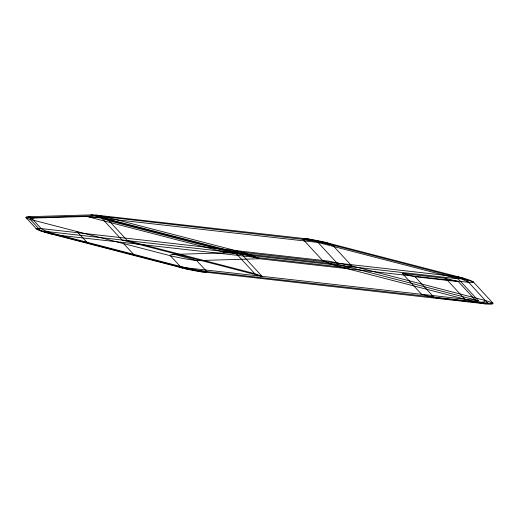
<?xml version="1.0" encoding="UTF-8"?>
<svg xmlns="http://www.w3.org/2000/svg" width="519" height="519" viewBox="0 0 519 519"><rect width="100%" height="100%" fill="white"/><g stroke="black" fill="none" stroke-linecap="round" stroke-linejoin="round"><path stroke-width="0.78" d="M91.065 214.84L93.809 215.82L31.049 217.662L28.266 216.702L91.37 214.879L242.094 253.862A160.566 19.015 12 0 1 247.823 255.426L259.442 258.76L468.696 282.33L472.55 282.596L473.588 282.193A21.493 2.543 12 0 0 460.625 277.431L326.847 242.749A21.493 2.543 12 0 0 306.028 238.753L96.774 215.184L93.634 215.489L317.167 240.978L326.503 242.658M26.365 217.422L31.367 217.999M172.989 254.427L227.251 252.798L458.173 278.807L478.395 300.702L181.527 267.272M32.833 218.09L87.108 216.468L318.03 242.47L458.173 278.807M87.095 216.468A9.336 1.103 12 0 0 89.826 217.24L99.908 216.942A34.332 4.068 12 0 1 102.379 216.961L107.329 217.344L242.548 252.409L253.071 255.711L259.442 258.76L196.682 260.603L186.23 259.026A37.576 4.45 12 0 1 178.808 257.612L170.42 255.776M89.819 217.24L223.598 251.923L233.68 251.631A34.332 4.068 12 0 1 236.151 251.644L457.499 276.711L463.233 278.203L466.166 279.605L488.12 303.583L484.986 303.816L200.477 271.632L51.874 233.122L45.043 230.67L41.41 228.821L31.601 218.252M28.305 216.683L34.163 218.019M41.384 230.936L338.245 264.366L478.395 300.702M468.696 282.33L462.325 279.274L451.802 275.972L316.584 240.907C312.847 240.557 305.646 237.151 303.064 239.389L322.318 260.24L330.078 263.788L340.652 266.974L477.616 302.486L434.351 297.614L421.616 294.305L402.361 273.455L445.62 278.327L458.361 281.629L477.616 302.486L483.436 303.602A7.305 0.863 12 0 0 484.986 303.816A21.493 2.543 12 0 0 492.842 303.044L490.26 303.394L477.136 301.961M402.361 273.455L415.103 276.757L458.361 281.629M49.195 233.466L182.973 268.148A21.493 2.543 12 0 0 203.792 272.144L206.938 271.846L194.735 269.653A37.666 4.457 12 0 1 189.111 268.57L180.495 266.688M303.064 239.389L317.291 241.672L332.51 245.039L351.765 265.89C350.442 268.926 343.727 266.76 340.652 266.974L59.458 235.308L50.032 233.699M473.588 282.193L492.842 303.044L486.29 300.767L351.765 265.89L328.417 261.089L41.131 228.574L35.999 228.581A7.344 0.869 12 0 0 36.479 228.983L40.352 230.352M184.608 268.563L193.237 269.99L474.431 301.656C477.499 301.442 484.214 303.609 485.544 300.572M107.329 217.344L96.774 215.184A21.493 2.543 12 0 0 91.383 214.834M450.667 275.673L468.819 280.409L473.49 282.102M101.724 218.116L241.873 254.446L262.089 276.342L121.946 240.005L101.724 218.116L109.061 220.809L236.463 253.836L254.758 273.649L262.089 276.342M254.758 273.649L127.35 240.615L109.061 220.809M30.238 219.407L170.388 255.737L180.975 267.207L40.832 230.871L30.238 219.407L26.404 218.071A7.357 0.869 12 0 1 25.963 217.753M326.847 242.749L332.51 245.039M174.306 254.355L178.925 255.588A160.06 18.95 12 0 1 185.504 257.392L196.682 260.603L206.757 271.515M177.79 266.383L181.241 267.7A7.357 0.869 12 0 0 182.902 268.161M44.018 231.701L47.463 233.018A7.357 0.869 12 0 0 49.123 233.472M445.62 278.327L464.875 299.178M415.103 276.757L434.351 297.614M318.03 242.47L336.546 262.523M336.805 262.802L338.245 264.366M123.671 243.625L134.259 255.095M76.955 231.519L87.549 242.983M36.233 228.704L26.158 217.792A21.493 2.543 12 0 1 27.942 216.695M227.251 252.798A15.518 1.836 12 0 1 223.592 251.923M46.989 232.875A21.493 2.543 12 0 1 36.713 229.1M30.167 219.42A33.865 4.009 12 0 1 32.898 218.11M170.355 255.763A34.825 4.126 12 0 1 173.022 254.433"/></g></svg>
